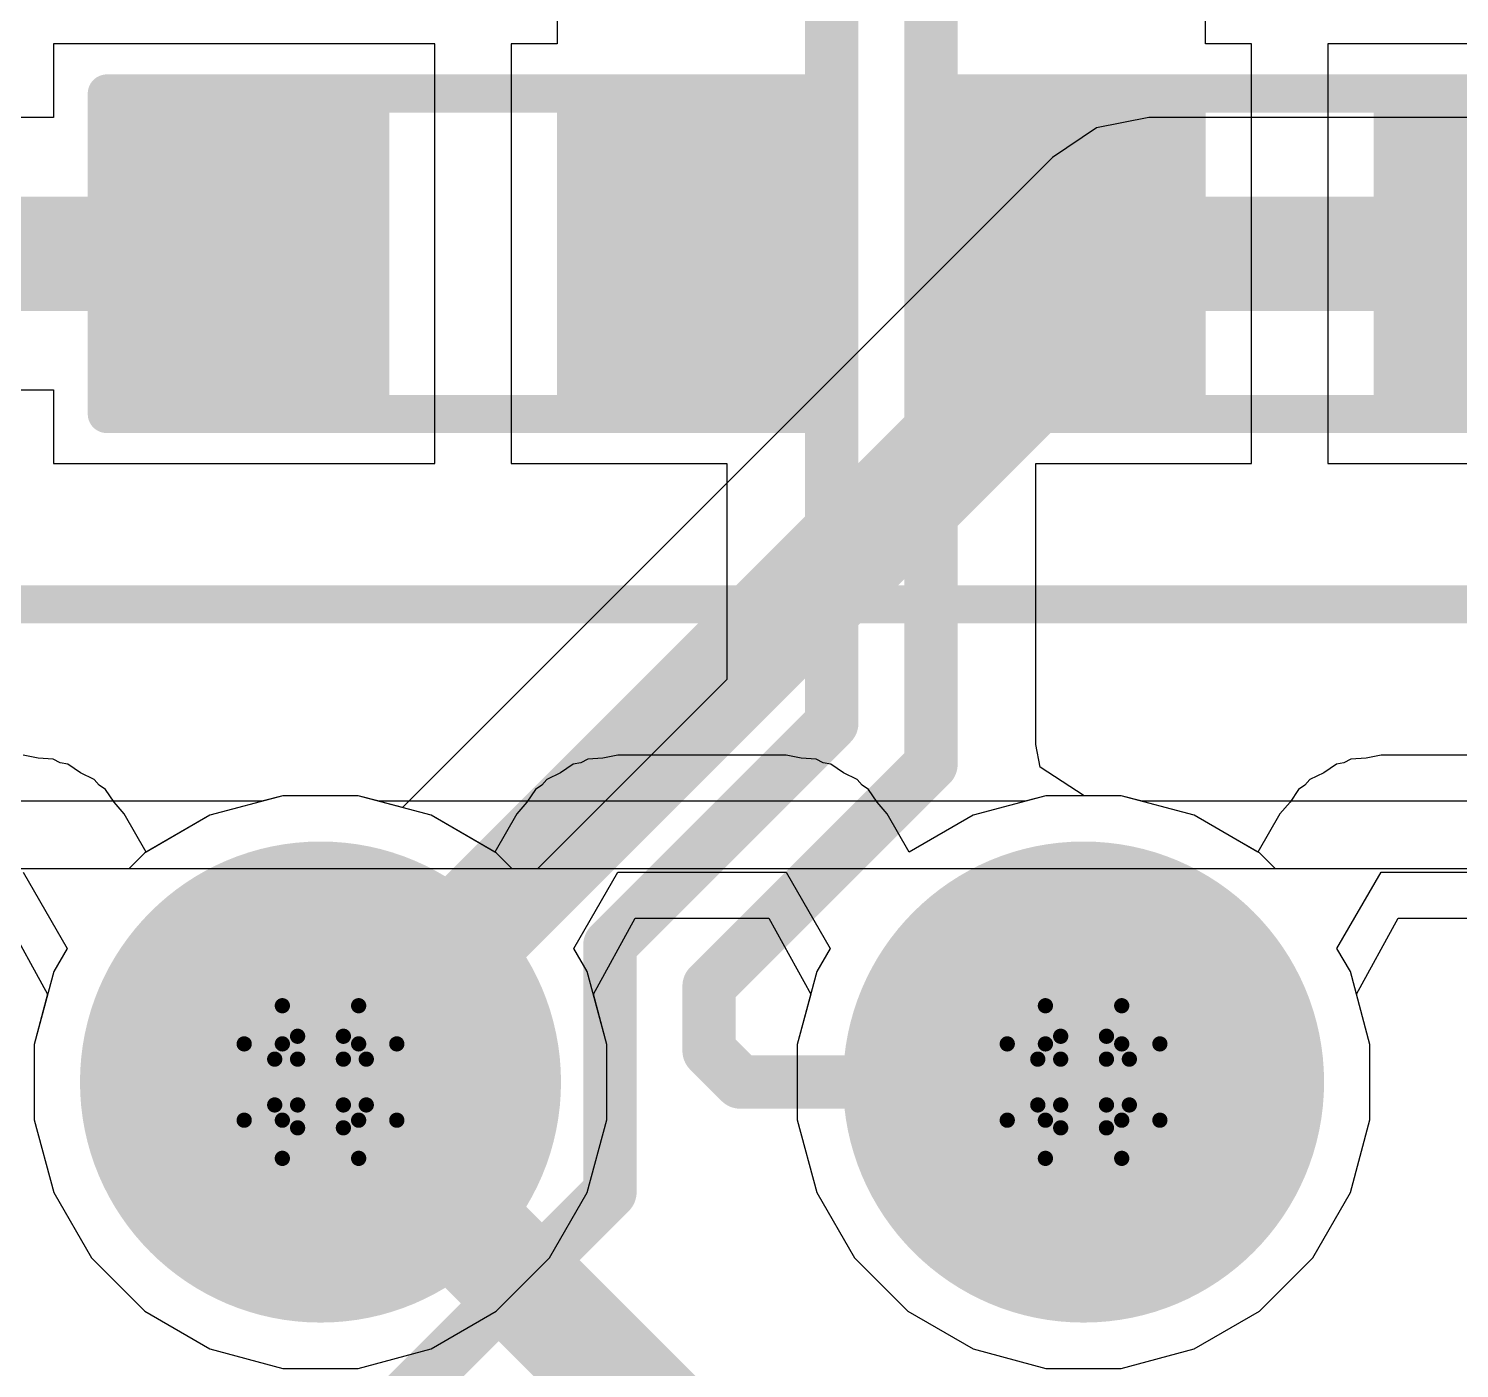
# Model space of a CAD drawing. Header units: inches. Extents: x -11 to 5379, y 0 to 5429.
# Drawn here: x 191.622 to 196.384, y 18.839 to 23.298 of the extents above; entities that cross this region are included whole.
import ezdxf

# ---------------------------------------------------------------- set-up
doc = ezdxf.new("R2010")
doc.units = ezdxf.units.IN
for name, color, linetype in [('Bottom Layer', 5, 'Continuous'), ('Bottom Solder', 6, 'Continuous'), ('Drill Drawing', 1, 'Continuous'), ('GND', 16, 'Continuous'), ('Multi-Layer', 9, 'Continuous'), ('Pad Holes', 156, 'Continuous'), ('PWR', 76, 'Continuous'), ('Top Layer', 1, 'Continuous'), ('Top Overlay', 2, 'Continuous'), ('Top Paste', 8, 'Continuous'), ('Top Solder', 216, 'Continuous')]:
    doc.layers.add(name, color=color, linetype=linetype)

# ---------------------------------------------------------------- blocks, each defined once
blk = doc.blocks.new('R___0603_273')
at = {"layer": 'Top Layer'}
for points in [[(-0.3809999999999999, 0.4445), (-0.3809999999999999, -0.4445), (-1.143, -0.4445), (-1.143, 0.4445)], [(1.143, 0.4445), (1.143, -0.4445), (0.3809999999999999, -0.4445), (0.3809999999999999, 0.4445)]]:
    blk.add_hatch(color=1, dxfattribs=at).paths.add_polyline_path(points)
at = {"layer": 'Top Paste'}
for points in [[(-0.3809999999999999, 0.4445), (-0.3809999999999999, -0.4445), (-1.143, -0.4445), (-1.143, 0.4445)], [(1.143, 0.4445), (1.143, -0.4445), (0.3809999999999999, -0.4445), (0.3809999999999999, 0.4445)]]:
    blk.add_hatch(color=8, dxfattribs=at).paths.add_polyline_path(points)
at = {"layer": 'Top Solder'}
for points in [[(-0.2794, 0.5460999999999999), (-0.2794, -0.5460999999999999), (-1.2446, -0.5460999999999999), (-1.2446, 0.5460999999999999)], [(1.2446, 0.5460999999999999), (1.2446, -0.5460999999999999), (0.2794, -0.5460999999999999), (0.2794, 0.5460999999999999)]]:
    blk.add_hatch(color=216, dxfattribs=at).paths.add_polyline_path(points)
at = {"layer": 'Top Overlay'}
for points in [[(-1.2192, 0.5334, 0.127, 0.127, 0), (-1.2192, -0.5334, 0.127, 0.127, 0)], [(1.2192, 0.5334, 0.127, 0.127, 0), (-1.2192, 0.5334, 0.127, 0.127, 0)], [(1.2192, 0.5334, 0.127, 0.127, 0), (1.2192, -0.5334, 0.127, 0.127, 0)], [(1.2192, -0.5334, 0.127, 0.127, 0), (-1.2192, -0.5334, 0.127, 0.127, 0)]]:
    blk.add_lwpolyline(points, format="xyseb", dxfattribs=at)
for points in [[(-1.25095, 0.5334, 0.0635, 0.0635, 1), (-1.18745, 0.5334, 0.0635, 0.0635, 1)], [(-1.25095, 0.5334, 0.0635, 0.0635, 1), (-1.18745, 0.5334, 0.0635, 0.0635, 1)], [(1.18745, 0.5334, 0.0635, 0.0635, 1), (1.25095, 0.5334, 0.0635, 0.0635, 1)], [(1.18745, 0.5334, 0.0635, 0.0635, 1), (1.25095, 0.5334, 0.0635, 0.0635, 1)], [(-1.25095, -0.5334, 0.0635, 0.0635, 1), (-1.18745, -0.5334, 0.0635, 0.0635, 1)], [(-1.25095, -0.5334, 0.0635, 0.0635, 1), (-1.18745, -0.5334, 0.0635, 0.0635, 1)], [(1.18745, -0.5334, 0.0635, 0.0635, 1), (1.25095, -0.5334, 0.0635, 0.0635, 1)], [(1.18745, -0.5334, 0.0635, 0.0635, 1), (1.25095, -0.5334, 0.0635, 0.0635, 1)]]:
    blk.add_lwpolyline(points, format="xyseb", close=True, dxfattribs=at)
blk = doc.blocks.new('R___0603_274')
at = {"layer": 'Top Layer'}
for points in [[(-0.3809999999999999, 0.4445), (-0.3810000000000001, -0.4445), (-1.143, -0.4445), (-1.143, 0.4445)], [(1.143, 0.4445), (1.143, -0.4445), (0.3809999999999999, -0.4445), (0.3810000000000001, 0.4445)]]:
    blk.add_hatch(color=1, dxfattribs=at).paths.add_polyline_path(points)
at = {"layer": 'Top Paste'}
for points in [[(-0.3809999999999999, 0.4445), (-0.3810000000000001, -0.4445), (-1.143, -0.4445), (-1.143, 0.4445)], [(1.143, 0.4445), (1.143, -0.4445), (0.3809999999999999, -0.4445), (0.3810000000000001, 0.4445)]]:
    blk.add_hatch(color=8, dxfattribs=at).paths.add_polyline_path(points)
at = {"layer": 'Top Solder'}
for points in [[(-0.2793999999999999, 0.5460999999999999), (-0.2794, -0.5461), (-1.2446, -0.5460999999999999), (-1.2446, 0.5461)], [(1.2446, 0.5460999999999999), (1.2446, -0.5461), (0.2793999999999999, -0.5460999999999999), (0.2794, 0.5461)]]:
    blk.add_hatch(color=216, dxfattribs=at).paths.add_polyline_path(points)
at = {"layer": 'Top Overlay'}
for points in [[(-1.2192, -0.5334, 0.127, 0.127, 0), (-1.2192, 0.5334, 0.127, 0.127, 0)], [(-1.2192, 0.5334, 0.127, 0.127, 0), (1.2192, 0.5334, 0.127, 0.127, 0)], [(1.2192, -0.5334, 0.127, 0.127, 0), (1.2192, 0.5334, 0.127, 0.127, 0)], [(-1.2192, -0.5334, 0.127, 0.127, 0), (1.2192, -0.5334, 0.127, 0.127, 0)]]:
    blk.add_lwpolyline(points, format="xyseb", dxfattribs=at)
for points in [[(-1.25095, 0.5334, 0.0635, 0.0635, 1), (-1.18745, 0.5334, 0.0635, 0.0635, 1)], [(-1.25095, 0.5334, 0.0635, 0.0635, 1), (-1.18745, 0.5334, 0.0635, 0.0635, 1)], [(1.18745, 0.5334, 0.0635, 0.0635, 1), (1.25095, 0.5334, 0.0635, 0.0635, 1)], [(1.18745, 0.5334, 0.0635, 0.0635, 1), (1.25095, 0.5334, 0.0635, 0.0635, 1)], [(-1.25095, -0.5334, 0.0635, 0.0635, 1), (-1.18745, -0.5334, 0.0635, 0.0635, 1)], [(-1.25095, -0.5334, 0.0635, 0.0635, 1), (-1.18745, -0.5334, 0.0635, 0.0635, 1)], [(1.18745, -0.5334, 0.0635, 0.0635, 1), (1.25095, -0.5334, 0.0635, 0.0635, 1)], [(1.18745, -0.5334, 0.0635, 0.0635, 1), (1.25095, -0.5334, 0.0635, 0.0635, 1)]]:
    blk.add_lwpolyline(points, format="xyseb", close=True, dxfattribs=at)
blk = doc.blocks.new('HR911105A_512')
at = {"layer": 'Bottom Layer'}
h = blk.add_hatch(color=5, dxfattribs=at)
edge = h.paths.add_edge_path()
edge.add_arc((-1.89999874, -6.89499764), 0.69900038, 0, 360)
h = blk.add_hatch(color=5, dxfattribs=at)
edge = h.paths.add_edge_path()
edge.add_arc((0.64000126, -6.89499764), 0.69900038, 0, 360)
at = {"layer": 'Bottom Solder'}
h = blk.add_hatch(color=6, dxfattribs=at)
edge = h.paths.add_edge_path()
edge.add_arc((-1.89999874, -6.89499764), 0.8006003799999999, 0, 360)
h = blk.add_hatch(color=6, dxfattribs=at)
edge = h.paths.add_edge_path()
edge.add_arc((0.64000126, -6.89499764), 0.8006003799999999, 0, 360)
at = {"layer": 'GND'}
h = blk.add_hatch(color=16, dxfattribs=at)
edge = h.paths.add_edge_path()
edge.add_arc((-1.89999874, -6.89499764), 0.69900038, 0, 360)
h = blk.add_hatch(color=16, dxfattribs=at)
edge = h.paths.add_edge_path()
edge.add_arc((0.64000126, -6.89499764), 0.69900038, 0, 360)
at = {"layer": 'Multi-Layer'}
h = blk.add_hatch(color=9, dxfattribs=at)
edge = h.paths.add_edge_path()
edge.add_arc((-1.89999874, -6.89499764), 0.69900038, 0, 360)
h = blk.add_hatch(color=9, dxfattribs=at)
edge = h.paths.add_edge_path()
edge.add_arc((0.64000126, -6.89499764), 0.69900038, 0, 360)
at = {"layer": 'Pad Holes'}
h = blk.add_hatch(color=7, dxfattribs=at)
edge = h.paths.add_edge_path()
edge.add_arc((-1.89999874, -6.89499764), 0.44500038, 0, 360)
h = blk.add_hatch(color=7, dxfattribs=at)
edge = h.paths.add_edge_path()
edge.add_arc((0.64000126, -6.89499764), 0.44500038, 0, 360)
at = {"layer": 'PWR'}
h = blk.add_hatch(color=76, dxfattribs=at)
edge = h.paths.add_edge_path()
edge.add_arc((-1.89999874, -6.89499764), 0.69900038, 0, 360)
h = blk.add_hatch(color=76, dxfattribs=at)
edge = h.paths.add_edge_path()
edge.add_arc((0.64000126, -6.89499764), 0.69900038, 0, 360)
at = {"layer": 'Top Layer'}
h = blk.add_hatch(color=1, dxfattribs=at)
edge = h.paths.add_edge_path()
edge.add_arc((-1.89999874, -6.89499764), 0.69900038, 0, 360)
h = blk.add_hatch(color=1, dxfattribs=at)
edge = h.paths.add_edge_path()
edge.add_arc((0.64000126, -6.89499764), 0.69900038, 0, 360)
at = {"layer": 'Top Solder'}
h = blk.add_hatch(color=216, dxfattribs=at)
edge = h.paths.add_edge_path()
edge.add_arc((-1.89999874, -6.89499764), 0.8006003799999999, 0, 360)
h = blk.add_hatch(color=216, dxfattribs=at)
edge = h.paths.add_edge_path()
edge.add_arc((0.64000126, -6.89499764), 0.8006003799999999, 0, 360)
at = {"layer": 'Top Overlay'}
blk.add_lwpolyline([(7.999999239999999, -8.484997, 0.127, 0.127, 0), (-7.999999239999999, -8.484997, 0.127, 0.127, 0)], format="xyseb", dxfattribs=at)

msp = doc.modelspace()

# ---------------------------------------------------------------- linework, layer by layer
at = {"layer": 'Bottom Layer'}
for p, q in [((195.17677754, 22.96767314), (195.02974456, 22.86943102)), ((195.35021128, 23.00217142), (195.17677754, 22.96767314)), ((199.56873472, 23.00217142), (195.35021128, 23.00217142)), ((195.02973948, 22.8694234), (192.86584236, 20.70552882)), ((195.02974456, 22.86943102), (195.02973948, 22.8694234)), ((192.46774308, 20.74496232), (192.22536358, 20.68001706)), ((192.71867476, 20.74496232), (192.46774308, 20.74496232)), ((192.86584236, 20.70552882), (192.71867476, 20.74496232)), ((192.22536358, 20.68001706), (192.00805134, 20.55455376)), ((192.00805134, 20.55455376), (191.95468848, 20.5011909)), ((220.28220866, 20.5011909), (185.23321094, 20.5011909)), ((191.95468848, 20.5011909), (190.69172936, 20.5011909))]:
    msp.add_line(p, q, dxfattribs=at)
for points in [[(192.59320892, 19.79196194, 0.3809999999999999, 0.3809999999999999, 0), (195.35021128, 22.5489643, 0.3809999999999999, 0.3809999999999999, 0)], [(195.35021128, 22.5489643, 0.3809999999999999, 0.3809999999999999, 0), (199.89900076, 22.5489643, 0.3809999999999999, 0.3809999999999999, 0)], [(192.59320892, 19.79196194, 0.3809999999999999, 0.3809999999999999, 0), (193.86270854, 18.52246232, 0.3809999999999999, 0.3809999999999999, 0)]]:
    msp.add_lwpolyline(points, format="xyseb", dxfattribs=at)
for points in [[(195.25496128, 22.5489643, 0.1905, 0.1905, 1), (195.44546128, 22.5489643, 0.1905, 0.1905, 1)], [(195.25496128, 22.5489643, 0.1905, 0.1905, 1), (195.44546128, 22.5489643, 0.1905, 0.1905, 1)], [(192.49795892, 19.79196194, 0.1905, 0.1905, 1), (192.68845892, 19.79196194, 0.1905, 0.1905, 1)], [(192.49795892, 19.79196194, 0.1905, 0.1905, 1), (192.68845892, 19.79196194, 0.1905, 0.1905, 1)]]:
    msp.add_lwpolyline(points, format="xyseb", close=True, dxfattribs=at)
at = {"layer": 'Drill Drawing'}
for points in [[(192.46620892, 19.91896194, 0.0508, 0.0508, 0), (192.46620892, 20.04596194, 0.0508, 0.0508, 0)], [(192.46620892, 20.04596194, 0.0508, 0.0508, 0), (192.72020892, 20.04596194, 0.0508, 0.0508, 0)], [(192.72020892, 19.91896194, 0.0508, 0.0508, 0), (192.72020892, 20.04596194, 0.0508, 0.0508, 0)], [(195.00620892, 19.91896194, 0.0508, 0.0508, 0), (195.00620892, 20.04596194, 0.0508, 0.0508, 0)], [(195.00620892, 20.04596194, 0.0508, 0.0508, 0), (195.26020892, 20.04596194, 0.0508, 0.0508, 0)], [(195.26020892, 19.91896194, 0.0508, 0.0508, 0), (195.26020892, 20.04596194, 0.0508, 0.0508, 0)], [(192.51700892, 19.86816194, 0.0508, 0.0508, 0), (192.51700892, 19.94436194, 0.0508, 0.0508, 0)], [(192.51700892, 19.94436194, 0.0508, 0.0508, 0), (192.66940892, 19.94436194, 0.0508, 0.0508, 0)], [(192.66940892, 19.86816194, 0.0508, 0.0508, 0), (192.66940892, 19.94436194, 0.0508, 0.0508, 0)], [(195.05700892, 19.86816194, 0.0508, 0.0508, 0), (195.05700892, 19.94436194, 0.0508, 0.0508, 0)], [(195.05700892, 19.94436194, 0.0508, 0.0508, 0), (195.20940892, 19.94436194, 0.0508, 0.0508, 0)], [(195.20940892, 19.86816194, 0.0508, 0.0508, 0), (195.20940892, 19.94436194, 0.0508, 0.0508, 0)], [(192.33920892, 19.66496194, 0.0508, 0.0508, 0), (192.33920892, 19.91896194, 0.0508, 0.0508, 0)], [(192.33920892, 19.91896194, 0.0508, 0.0508, 0), (192.46620892, 19.91896194, 0.0508, 0.0508, 0)], [(192.72020892, 19.91896194, 0.0508, 0.0508, 0), (192.84720892, 19.91896194, 0.0508, 0.0508, 0)], [(192.84720892, 19.66496194, 0.0508, 0.0508, 0), (192.84720892, 19.91896194, 0.0508, 0.0508, 0)], [(194.87920892, 19.66496194, 0.0508, 0.0508, 0), (194.87920892, 19.91896194, 0.0508, 0.0508, 0)], [(194.87920892, 19.91896194, 0.0508, 0.0508, 0), (195.00620892, 19.91896194, 0.0508, 0.0508, 0)], [(195.26020892, 19.91896194, 0.0508, 0.0508, 0), (195.38720892, 19.91896194, 0.0508, 0.0508, 0)], [(195.38720892, 19.66496194, 0.0508, 0.0508, 0), (195.38720892, 19.91896194, 0.0508, 0.0508, 0)], [(192.44080892, 19.71576194, 0.0508, 0.0508, 0), (192.44080892, 19.86816194, 0.0508, 0.0508, 0)], [(192.44080892, 19.86816194, 0.0508, 0.0508, 0), (192.51700892, 19.86816194, 0.0508, 0.0508, 0)], [(192.66940892, 19.86816194, 0.0508, 0.0508, 0), (192.74560892, 19.86816194, 0.0508, 0.0508, 0)], [(192.74560892, 19.71576194, 0.0508, 0.0508, 0), (192.74560892, 19.86816194, 0.0508, 0.0508, 0)], [(194.98080892, 19.71576194, 0.0508, 0.0508, 0), (194.98080892, 19.86816194, 0.0508, 0.0508, 0)], [(194.98080892, 19.86816194, 0.0508, 0.0508, 0), (195.05700892, 19.86816194, 0.0508, 0.0508, 0)], [(195.20940892, 19.86816194, 0.0508, 0.0508, 0), (195.28560892, 19.86816194, 0.0508, 0.0508, 0)], [(195.28560892, 19.71576194, 0.0508, 0.0508, 0), (195.28560892, 19.86816194, 0.0508, 0.0508, 0)], [(192.44080892, 19.71576194, 0.0508, 0.0508, 0), (192.51700892, 19.71576194, 0.0508, 0.0508, 0)], [(192.51700892, 19.63956194, 0.0508, 0.0508, 0), (192.51700892, 19.71576194, 0.0508, 0.0508, 0)], [(192.66940892, 19.71576194, 0.0508, 0.0508, 0), (192.74560892, 19.71576194, 0.0508, 0.0508, 0)], [(192.66940892, 19.63956194, 0.0508, 0.0508, 0), (192.66940892, 19.71576194, 0.0508, 0.0508, 0)], [(194.98080892, 19.71576194, 0.0508, 0.0508, 0), (195.05700892, 19.71576194, 0.0508, 0.0508, 0)], [(195.05700892, 19.63956194, 0.0508, 0.0508, 0), (195.05700892, 19.71576194, 0.0508, 0.0508, 0)], [(195.20940892, 19.71576194, 0.0508, 0.0508, 0), (195.28560892, 19.71576194, 0.0508, 0.0508, 0)], [(195.20940892, 19.63956194, 0.0508, 0.0508, 0), (195.20940892, 19.71576194, 0.0508, 0.0508, 0)], [(192.33920892, 19.66496194, 0.0508, 0.0508, 0), (192.46620892, 19.66496194, 0.0508, 0.0508, 0)], [(192.46620892, 19.53796194, 0.0508, 0.0508, 0), (192.46620892, 19.66496194, 0.0508, 0.0508, 0)], [(192.72020892, 19.66496194, 0.0508, 0.0508, 0), (192.84720892, 19.66496194, 0.0508, 0.0508, 0)], [(192.72020892, 19.53796194, 0.0508, 0.0508, 0), (192.72020892, 19.66496194, 0.0508, 0.0508, 0)], [(194.87920892, 19.66496194, 0.0508, 0.0508, 0), (195.00620892, 19.66496194, 0.0508, 0.0508, 0)], [(195.00620892, 19.53796194, 0.0508, 0.0508, 0), (195.00620892, 19.66496194, 0.0508, 0.0508, 0)], [(195.26020892, 19.66496194, 0.0508, 0.0508, 0), (195.38720892, 19.66496194, 0.0508, 0.0508, 0)], [(195.26020892, 19.53796194, 0.0508, 0.0508, 0), (195.26020892, 19.66496194, 0.0508, 0.0508, 0)], [(192.51700892, 19.63956194, 0.0508, 0.0508, 0), (192.66940892, 19.63956194, 0.0508, 0.0508, 0)], [(195.05700892, 19.63956194, 0.0508, 0.0508, 0), (195.20940892, 19.63956194, 0.0508, 0.0508, 0)], [(192.46620892, 19.53796194, 0.0508, 0.0508, 0), (192.72020892, 19.53796194, 0.0508, 0.0508, 0)], [(195.00620892, 19.53796194, 0.0508, 0.0508, 0), (195.26020892, 19.53796194, 0.0508, 0.0508, 0)]]:
    msp.add_lwpolyline(points, format="xyseb", dxfattribs=at)
for points in [[(192.45350892, 20.04596194, 0.0254, 0.0254, 1), (192.47890892, 20.04596194, 0.0254, 0.0254, 1)], [(192.45350892, 20.04596194, 0.0254, 0.0254, 1), (192.47890892, 20.04596194, 0.0254, 0.0254, 1)], [(192.70750892, 20.04596194, 0.0254, 0.0254, 1), (192.73290892, 20.04596194, 0.0254, 0.0254, 1)], [(192.70750892, 20.04596194, 0.0254, 0.0254, 1), (192.73290892, 20.04596194, 0.0254, 0.0254, 1)], [(194.99350892, 20.04596194, 0.0254, 0.0254, 1), (195.01890892, 20.04596194, 0.0254, 0.0254, 1)], [(194.99350892, 20.04596194, 0.0254, 0.0254, 1), (195.01890892, 20.04596194, 0.0254, 0.0254, 1)], [(195.24750892, 20.04596194, 0.0254, 0.0254, 1), (195.27290892, 20.04596194, 0.0254, 0.0254, 1)], [(195.24750892, 20.04596194, 0.0254, 0.0254, 1), (195.27290892, 20.04596194, 0.0254, 0.0254, 1)], [(192.50430892, 19.94436194, 0.0254, 0.0254, 1), (192.52970892, 19.94436194, 0.0254, 0.0254, 1)], [(192.50430892, 19.94436194, 0.0254, 0.0254, 1), (192.52970892, 19.94436194, 0.0254, 0.0254, 1)], [(192.65670892, 19.94436194, 0.0254, 0.0254, 1), (192.68210892, 19.94436194, 0.0254, 0.0254, 1)], [(192.65670892, 19.94436194, 0.0254, 0.0254, 1), (192.68210892, 19.94436194, 0.0254, 0.0254, 1)], [(195.04430892, 19.94436194, 0.0254, 0.0254, 1), (195.06970892, 19.94436194, 0.0254, 0.0254, 1)], [(195.04430892, 19.94436194, 0.0254, 0.0254, 1), (195.06970892, 19.94436194, 0.0254, 0.0254, 1)], [(195.19670892, 19.94436194, 0.0254, 0.0254, 1), (195.22210892, 19.94436194, 0.0254, 0.0254, 1)], [(195.19670892, 19.94436194, 0.0254, 0.0254, 1), (195.22210892, 19.94436194, 0.0254, 0.0254, 1)], [(192.32650892, 19.91896194, 0.0254, 0.0254, 1), (192.35190892, 19.91896194, 0.0254, 0.0254, 1)], [(192.32650892, 19.91896194, 0.0254, 0.0254, 1), (192.35190892, 19.91896194, 0.0254, 0.0254, 1)], [(192.45350892, 19.91896194, 0.0254, 0.0254, 1), (192.47890892, 19.91896194, 0.0254, 0.0254, 1)], [(192.45350892, 19.91896194, 0.0254, 0.0254, 1), (192.47890892, 19.91896194, 0.0254, 0.0254, 1)], [(192.70750892, 19.91896194, 0.0254, 0.0254, 1), (192.73290892, 19.91896194, 0.0254, 0.0254, 1)], [(192.70750892, 19.91896194, 0.0254, 0.0254, 1), (192.73290892, 19.91896194, 0.0254, 0.0254, 1)], [(192.83450892, 19.91896194, 0.0254, 0.0254, 1), (192.85990892, 19.91896194, 0.0254, 0.0254, 1)], [(192.83450892, 19.91896194, 0.0254, 0.0254, 1), (192.85990892, 19.91896194, 0.0254, 0.0254, 1)], [(194.86650892, 19.91896194, 0.0254, 0.0254, 1), (194.89190892, 19.91896194, 0.0254, 0.0254, 1)], [(194.86650892, 19.91896194, 0.0254, 0.0254, 1), (194.89190892, 19.91896194, 0.0254, 0.0254, 1)], [(194.99350892, 19.91896194, 0.0254, 0.0254, 1), (195.01890892, 19.91896194, 0.0254, 0.0254, 1)], [(194.99350892, 19.91896194, 0.0254, 0.0254, 1), (195.01890892, 19.91896194, 0.0254, 0.0254, 1)], [(195.24750892, 19.91896194, 0.0254, 0.0254, 1), (195.27290892, 19.91896194, 0.0254, 0.0254, 1)], [(195.24750892, 19.91896194, 0.0254, 0.0254, 1), (195.27290892, 19.91896194, 0.0254, 0.0254, 1)], [(195.37450892, 19.91896194, 0.0254, 0.0254, 1), (195.39990892, 19.91896194, 0.0254, 0.0254, 1)], [(195.37450892, 19.91896194, 0.0254, 0.0254, 1), (195.39990892, 19.91896194, 0.0254, 0.0254, 1)], [(192.42810892, 19.86816194, 0.0254, 0.0254, 1), (192.45350892, 19.86816194, 0.0254, 0.0254, 1)], [(192.42810892, 19.86816194, 0.0254, 0.0254, 1), (192.45350892, 19.86816194, 0.0254, 0.0254, 1)], [(192.50430892, 19.86816194, 0.0254, 0.0254, 1), (192.52970892, 19.86816194, 0.0254, 0.0254, 1)], [(192.50430892, 19.86816194, 0.0254, 0.0254, 1), (192.52970892, 19.86816194, 0.0254, 0.0254, 1)], [(192.65670892, 19.86816194, 0.0254, 0.0254, 1), (192.68210892, 19.86816194, 0.0254, 0.0254, 1)], [(192.65670892, 19.86816194, 0.0254, 0.0254, 1), (192.68210892, 19.86816194, 0.0254, 0.0254, 1)], [(192.73290892, 19.86816194, 0.0254, 0.0254, 1), (192.75830892, 19.86816194, 0.0254, 0.0254, 1)], [(192.73290892, 19.86816194, 0.0254, 0.0254, 1), (192.75830892, 19.86816194, 0.0254, 0.0254, 1)], [(194.96810892, 19.86816194, 0.0254, 0.0254, 1), (194.99350892, 19.86816194, 0.0254, 0.0254, 1)], [(194.96810892, 19.86816194, 0.0254, 0.0254, 1), (194.99350892, 19.86816194, 0.0254, 0.0254, 1)], [(195.04430892, 19.86816194, 0.0254, 0.0254, 1), (195.06970892, 19.86816194, 0.0254, 0.0254, 1)], [(195.04430892, 19.86816194, 0.0254, 0.0254, 1), (195.06970892, 19.86816194, 0.0254, 0.0254, 1)], [(195.19670892, 19.86816194, 0.0254, 0.0254, 1), (195.22210892, 19.86816194, 0.0254, 0.0254, 1)], [(195.19670892, 19.86816194, 0.0254, 0.0254, 1), (195.22210892, 19.86816194, 0.0254, 0.0254, 1)], [(195.27290892, 19.86816194, 0.0254, 0.0254, 1), (195.29830892, 19.86816194, 0.0254, 0.0254, 1)], [(195.27290892, 19.86816194, 0.0254, 0.0254, 1), (195.29830892, 19.86816194, 0.0254, 0.0254, 1)], [(192.42810892, 19.71576194, 0.0254, 0.0254, 1), (192.45350892, 19.71576194, 0.0254, 0.0254, 1)], [(192.42810892, 19.71576194, 0.0254, 0.0254, 1), (192.45350892, 19.71576194, 0.0254, 0.0254, 1)], [(192.50430892, 19.71576194, 0.0254, 0.0254, 1), (192.52970892, 19.71576194, 0.0254, 0.0254, 1)], [(192.50430892, 19.71576194, 0.0254, 0.0254, 1), (192.52970892, 19.71576194, 0.0254, 0.0254, 1)], [(192.65670892, 19.71576194, 0.0254, 0.0254, 1), (192.68210892, 19.71576194, 0.0254, 0.0254, 1)], [(192.65670892, 19.71576194, 0.0254, 0.0254, 1), (192.68210892, 19.71576194, 0.0254, 0.0254, 1)], [(192.73290892, 19.71576194, 0.0254, 0.0254, 1), (192.75830892, 19.71576194, 0.0254, 0.0254, 1)], [(192.73290892, 19.71576194, 0.0254, 0.0254, 1), (192.75830892, 19.71576194, 0.0254, 0.0254, 1)], [(194.96810892, 19.71576194, 0.0254, 0.0254, 1), (194.99350892, 19.71576194, 0.0254, 0.0254, 1)], [(194.96810892, 19.71576194, 0.0254, 0.0254, 1), (194.99350892, 19.71576194, 0.0254, 0.0254, 1)], [(195.04430892, 19.71576194, 0.0254, 0.0254, 1), (195.06970892, 19.71576194, 0.0254, 0.0254, 1)], [(195.04430892, 19.71576194, 0.0254, 0.0254, 1), (195.06970892, 19.71576194, 0.0254, 0.0254, 1)], [(195.19670892, 19.71576194, 0.0254, 0.0254, 1), (195.22210892, 19.71576194, 0.0254, 0.0254, 1)], [(195.19670892, 19.71576194, 0.0254, 0.0254, 1), (195.22210892, 19.71576194, 0.0254, 0.0254, 1)], [(195.27290892, 19.71576194, 0.0254, 0.0254, 1), (195.29830892, 19.71576194, 0.0254, 0.0254, 1)], [(195.27290892, 19.71576194, 0.0254, 0.0254, 1), (195.29830892, 19.71576194, 0.0254, 0.0254, 1)], [(192.32650892, 19.66496194, 0.0254, 0.0254, 1), (192.35190892, 19.66496194, 0.0254, 0.0254, 1)], [(192.32650892, 19.66496194, 0.0254, 0.0254, 1), (192.35190892, 19.66496194, 0.0254, 0.0254, 1)], [(192.45350892, 19.66496194, 0.0254, 0.0254, 1), (192.47890892, 19.66496194, 0.0254, 0.0254, 1)], [(192.45350892, 19.66496194, 0.0254, 0.0254, 1), (192.47890892, 19.66496194, 0.0254, 0.0254, 1)], [(192.70750892, 19.66496194, 0.0254, 0.0254, 1), (192.73290892, 19.66496194, 0.0254, 0.0254, 1)], [(192.70750892, 19.66496194, 0.0254, 0.0254, 1), (192.73290892, 19.66496194, 0.0254, 0.0254, 1)], [(192.83450892, 19.66496194, 0.0254, 0.0254, 1), (192.85990892, 19.66496194, 0.0254, 0.0254, 1)], [(192.83450892, 19.66496194, 0.0254, 0.0254, 1), (192.85990892, 19.66496194, 0.0254, 0.0254, 1)], [(194.86650892, 19.66496194, 0.0254, 0.0254, 1), (194.89190892, 19.66496194, 0.0254, 0.0254, 1)], [(194.86650892, 19.66496194, 0.0254, 0.0254, 1), (194.89190892, 19.66496194, 0.0254, 0.0254, 1)], [(194.99350892, 19.66496194, 0.0254, 0.0254, 1), (195.01890892, 19.66496194, 0.0254, 0.0254, 1)], [(194.99350892, 19.66496194, 0.0254, 0.0254, 1), (195.01890892, 19.66496194, 0.0254, 0.0254, 1)], [(195.24750892, 19.66496194, 0.0254, 0.0254, 1), (195.27290892, 19.66496194, 0.0254, 0.0254, 1)], [(195.24750892, 19.66496194, 0.0254, 0.0254, 1), (195.27290892, 19.66496194, 0.0254, 0.0254, 1)], [(195.37450892, 19.66496194, 0.0254, 0.0254, 1), (195.39990892, 19.66496194, 0.0254, 0.0254, 1)], [(195.37450892, 19.66496194, 0.0254, 0.0254, 1), (195.39990892, 19.66496194, 0.0254, 0.0254, 1)], [(192.50430892, 19.63956194, 0.0254, 0.0254, 1), (192.52970892, 19.63956194, 0.0254, 0.0254, 1)], [(192.50430892, 19.63956194, 0.0254, 0.0254, 1), (192.52970892, 19.63956194, 0.0254, 0.0254, 1)], [(192.65670892, 19.63956194, 0.0254, 0.0254, 1), (192.68210892, 19.63956194, 0.0254, 0.0254, 1)], [(192.65670892, 19.63956194, 0.0254, 0.0254, 1), (192.68210892, 19.63956194, 0.0254, 0.0254, 1)], [(195.04430892, 19.63956194, 0.0254, 0.0254, 1), (195.06970892, 19.63956194, 0.0254, 0.0254, 1)], [(195.04430892, 19.63956194, 0.0254, 0.0254, 1), (195.06970892, 19.63956194, 0.0254, 0.0254, 1)], [(195.19670892, 19.63956194, 0.0254, 0.0254, 1), (195.22210892, 19.63956194, 0.0254, 0.0254, 1)], [(195.19670892, 19.63956194, 0.0254, 0.0254, 1), (195.22210892, 19.63956194, 0.0254, 0.0254, 1)], [(192.45350892, 19.53796194, 0.0254, 0.0254, 1), (192.47890892, 19.53796194, 0.0254, 0.0254, 1)], [(192.45350892, 19.53796194, 0.0254, 0.0254, 1), (192.47890892, 19.53796194, 0.0254, 0.0254, 1)], [(192.70750892, 19.53796194, 0.0254, 0.0254, 1), (192.73290892, 19.53796194, 0.0254, 0.0254, 1)], [(192.70750892, 19.53796194, 0.0254, 0.0254, 1), (192.73290892, 19.53796194, 0.0254, 0.0254, 1)], [(194.99350892, 19.53796194, 0.0254, 0.0254, 1), (195.01890892, 19.53796194, 0.0254, 0.0254, 1)], [(194.99350892, 19.53796194, 0.0254, 0.0254, 1), (195.01890892, 19.53796194, 0.0254, 0.0254, 1)], [(195.24750892, 19.53796194, 0.0254, 0.0254, 1), (195.27290892, 19.53796194, 0.0254, 0.0254, 1)], [(195.24750892, 19.53796194, 0.0254, 0.0254, 1), (195.27290892, 19.53796194, 0.0254, 0.0254, 1)]]:
    msp.add_lwpolyline(points, format="xyseb", close=True, dxfattribs=at)
at = {"layer": 'GND'}
for p, q in [((191.65288568, 20.86951376), (191.60304834, 20.87942738)), ((191.70358662, 20.86619144), (191.65288568, 20.86951376)), ((191.72657108, 20.85485542), (191.70358662, 20.86619144)), ((193.48282868, 20.8661889), (193.4598493, 20.85485796)), ((193.53351946, 20.86951122), (193.48282868, 20.8661889)), ((193.5833695, 20.87942738), (193.53351946, 20.86951122)), ((194.14304834, 20.87942738), (193.5833695, 20.87942738)), ((194.19288568, 20.86951376), (194.14304834, 20.87942738)), ((194.24358662, 20.86619144), (194.19288568, 20.86951376)), ((194.26657108, 20.85485542), (194.24358662, 20.86619144)), ((196.02282868, 20.8661889), (195.9998493, 20.85485796)), ((196.07351946, 20.86951122), (196.02282868, 20.8661889)), ((196.1233695, 20.87942738), (196.07351946, 20.86951122)), ((197.54657468, 20.87942738), (196.1233695, 20.87942738)), ((191.75170692, 20.8498567), (191.72657108, 20.85485542)), ((191.79395728, 20.8216246), (191.75170692, 20.8498567)), ((191.83952742, 20.79915322), (191.79395728, 20.8216246)), ((193.39245294, 20.82161952), (193.34688788, 20.79915068)), ((193.43471092, 20.8498567), (193.39245294, 20.82161952)), ((193.4598493, 20.85485796), (193.43471092, 20.8498567)), ((194.29170692, 20.8498567), (194.26657108, 20.85485542)), ((194.33395728, 20.8216246), (194.29170692, 20.8498567)), ((194.37952742, 20.79915322), (194.33395728, 20.8216246)), ((195.93245294, 20.82161952), (195.88688788, 20.79915068)), ((195.97471092, 20.8498567), (195.93245294, 20.82161952)), ((195.9998493, 20.85485796), (195.97471092, 20.8498567)), ((191.8564235, 20.77988732), (191.83952742, 20.79915322)), ((191.8777341, 20.76564808), (191.8564235, 20.77988732)), ((191.90596112, 20.72340026), (191.8777341, 20.76564808)), ((193.30868374, 20.76564808), (193.28045672, 20.7234028)), ((193.32999434, 20.77988732), (193.30868374, 20.76564808)), ((193.34688788, 20.79915068), (193.32999434, 20.77988732)), ((194.3964235, 20.77988732), (194.37952742, 20.79915322)), ((194.4177341, 20.76564808), (194.3964235, 20.77988732)), ((194.44596112, 20.72340026), (194.4177341, 20.76564808)), ((195.84868374, 20.76564808), (195.82045672, 20.7234028)), ((195.86999434, 20.77988732), (195.84868374, 20.76564808)), ((195.88688788, 20.79915068), (195.86999434, 20.77988732)), ((191.9394688, 20.68519612), (191.90596112, 20.72340026)), ((192.46774308, 20.74496232), (192.22536358, 20.68001706)), ((192.71867476, 20.74496232), (192.46774308, 20.74496232)), ((192.96105426, 20.68001706), (192.71867476, 20.74496232)), ((193.28045672, 20.7234028), (193.24694904, 20.68519612)), ((194.4794688, 20.68519612), (194.44596112, 20.72340026)), ((195.00774308, 20.74496232), (194.76536358, 20.68001706)), ((195.25867476, 20.74496232), (195.00774308, 20.74496232)), ((195.50105426, 20.68001706), (195.25867476, 20.74496232)), ((195.82045672, 20.7234028), (195.78694904, 20.68519612)), ((192.01318468, 20.55751794), (191.9394688, 20.68519612)), ((192.22536358, 20.68001706), (192.01318468, 20.55751794)), ((193.17323316, 20.55751794), (192.96105426, 20.68001706)), ((193.24694904, 20.68519612), (193.17323316, 20.55751794)), ((194.55318468, 20.55751794), (194.4794688, 20.68519612)), ((194.76536358, 20.68001706), (194.55318468, 20.55751794)), ((195.71323316, 20.55751794), (195.50105426, 20.68001706)), ((195.78694904, 20.68519612), (195.71323316, 20.55751794)), ((191.60304834, 20.49096232), (191.74969778, 20.23696232)), ((193.43672006, 20.23695978), (193.5833695, 20.49096232)), ((193.5833695, 20.49096232), (194.14304834, 20.49096232)), ((194.14304834, 20.49096232), (194.28969778, 20.23696232)), ((195.97672006, 20.23695978), (196.1233695, 20.49096232)), ((196.1233695, 20.49096232), (208.11204758, 20.49096232)), ((191.74969778, 20.23696232), (191.7051538, 20.15980728)), ((193.48126404, 20.15980728), (193.43672006, 20.23695978)), ((194.28969778, 20.23696232), (194.2451538, 20.15980728)), ((196.02126404, 20.15980728), (195.97672006, 20.23695978)), ((191.7051538, 20.15980728), (191.64020854, 19.91742778)), ((193.5462093, 19.91742778), (193.48126404, 20.15980728)), ((194.2451538, 20.15980728), (194.18020854, 19.91742778)), ((196.0862093, 19.91742778), (196.02126404, 20.15980728)), ((191.64020854, 19.91742778), (191.64020854, 19.6664961)), ((193.5462093, 19.6664961), (193.5462093, 19.91742778)), ((194.18020854, 19.91742778), (194.18020854, 19.6664961)), ((196.0862093, 19.6664961), (196.0862093, 19.91742778)), ((191.64020854, 19.6664961), (191.7051538, 19.4241166)), ((193.48126404, 19.4241166), (193.5462093, 19.6664961)), ((194.18020854, 19.6664961), (194.2451538, 19.4241166)), ((196.02126404, 19.4241166), (196.0862093, 19.6664961)), ((191.7051538, 19.4241166), (191.8306171, 19.20680436)), ((193.35580074, 19.20680436), (193.48126404, 19.4241166)), ((194.2451538, 19.4241166), (194.3706171, 19.20680436)), ((195.89580074, 19.20680436), (196.02126404, 19.4241166)), ((191.8306171, 19.20680436), (192.00805134, 19.02937012)), ((193.1783665, 19.02937012), (193.35580074, 19.20680436)), ((194.3706171, 19.20680436), (194.54805134, 19.02937012)), ((195.7183665, 19.02937012), (195.89580074, 19.20680436)), ((192.00805134, 19.02937012), (192.22536358, 18.90390682)), ((192.96105426, 18.90390682), (193.1783665, 19.02937012)), ((194.54805134, 19.02937012), (194.76536358, 18.90390682)), ((195.50105426, 18.90390682), (195.7183665, 19.02937012)), ((192.22536358, 18.90390682), (192.46774308, 18.83896156)), ((192.71867476, 18.83896156), (192.96105426, 18.90390682)), ((194.76536358, 18.90390682), (195.00774308, 18.83896156)), ((195.25867476, 18.83896156), (195.50105426, 18.90390682)), ((192.46774308, 18.83896156), (192.71867476, 18.83896156)), ((195.00774308, 18.83896156), (195.25867476, 18.83896156))]:
    msp.add_line(p, q, dxfattribs=at)
at = {"layer": 'PWR'}
for p, q in [((192.39846712, 20.7264), (190.24795072, 20.7264)), ((192.46774308, 20.74496232), (192.39846712, 20.7264)), ((192.71867476, 20.74496232), (192.46774308, 20.74496232)), ((192.78795072, 20.7264), (192.71867476, 20.74496232)), ((194.93846712, 20.7264), (192.78795072, 20.7264)), ((195.00774308, 20.74496232), (194.93846712, 20.7264)), ((195.25867476, 20.74496232), (195.00774308, 20.74496232)), ((195.32795072, 20.7264), (195.25867476, 20.74496232)), ((197.47846712, 20.7264), (195.32795072, 20.7264)), ((191.54604566, 20.33793494), (191.68482364, 20.0839324)), ((193.5015942, 20.0839324), (193.64037218, 20.33793494)), ((193.64037218, 20.33793494), (194.08604566, 20.33793494)), ((194.08604566, 20.33793494), (194.22482364, 20.0839324)), ((196.0415942, 20.0839324), (196.18037218, 20.33793494)), ((196.18037218, 20.33793494), (196.62604566, 20.33793494)), ((191.68482364, 20.0839324), (191.64020854, 19.91742778)), ((193.5462093, 19.91742778), (193.5015942, 20.0839324)), ((194.22482364, 20.0839324), (194.18020854, 19.91742778)), ((196.0862093, 19.91742778), (196.0415942, 20.0839324)), ((191.64020854, 19.91742778), (191.64020854, 19.6664961)), ((193.5462093, 19.6664961), (193.5462093, 19.91742778)), ((194.18020854, 19.91742778), (194.18020854, 19.6664961)), ((196.0862093, 19.6664961), (196.0862093, 19.91742778)), ((191.64020854, 19.6664961), (191.7051538, 19.4241166)), ((193.48126404, 19.4241166), (193.5462093, 19.6664961)), ((194.18020854, 19.6664961), (194.2451538, 19.4241166)), ((196.02126404, 19.4241166), (196.0862093, 19.6664961)), ((191.7051538, 19.4241166), (191.8306171, 19.20680436)), ((193.35580074, 19.20680436), (193.48126404, 19.4241166)), ((194.2451538, 19.4241166), (194.3706171, 19.20680436)), ((195.89580074, 19.20680436), (196.02126404, 19.4241166)), ((191.8306171, 19.20680436), (192.00805134, 19.02937012)), ((193.1783665, 19.02937012), (193.35580074, 19.20680436)), ((194.3706171, 19.20680436), (194.54805134, 19.02937012)), ((195.7183665, 19.02937012), (195.89580074, 19.20680436)), ((192.00805134, 19.02937012), (192.22536358, 18.90390682)), ((192.96105426, 18.90390682), (193.1783665, 19.02937012)), ((194.54805134, 19.02937012), (194.76536358, 18.90390682)), ((195.50105426, 18.90390682), (195.7183665, 19.02937012)), ((192.22536358, 18.90390682), (192.46774308, 18.83896156)), ((192.71867476, 18.83896156), (192.96105426, 18.90390682)), ((194.76536358, 18.90390682), (195.00774308, 18.83896156)), ((195.25867476, 18.83896156), (195.50105426, 18.90390682)), ((192.46774308, 18.83896156), (192.71867476, 18.83896156)), ((195.00774308, 18.83896156), (195.25867476, 18.83896156))]:
    msp.add_line(p, q, dxfattribs=at)
at = {"layer": 'Top Layer'}
for p, q in [((193.38060638, 24.3904643), (193.38060638, 23.2474643)), ((195.53960892, 23.2474643), (195.53960892, 24.39046176)), ((192.97420892, 23.2474643), (191.70420892, 23.2474643)), ((191.70420892, 23.2474643), (191.70420892, 23.00217142)), ((192.97420892, 21.8504643), (192.97420892, 23.2474643)), ((193.38060638, 23.2474643), (193.22820892, 23.2474643)), ((193.22820892, 23.2474643), (193.22820892, 21.8504643)), ((195.69200892, 23.2474643), (195.53960892, 23.2474643)), ((195.69200892, 21.8504643), (195.69200892, 23.2474643)), ((197.21600892, 23.2474643), (195.94600892, 23.2474643)), ((195.94600892, 23.2474643), (195.94600892, 21.8504643)), ((191.70420892, 23.00217142), (190.24320854, 23.00217142)), ((190.24320854, 22.09575718), (191.70420892, 22.09575718)), ((191.70420892, 22.09575718), (191.70420892, 21.8504643)), ((191.70420892, 21.8504643), (192.97420892, 21.8504643)), ((193.22820892, 21.8504643), (193.94539062, 21.8504643)), ((193.94539062, 21.8504643), (193.94539062, 21.13136744)), ((194.97482722, 20.91497976), (194.97482722, 21.8504643)), ((194.97482722, 21.8504643), (195.69200892, 21.8504643)), ((195.94600892, 21.8504643), (197.21600892, 21.8504643)), ((193.94539062, 21.13136744), (193.31521408, 20.5011909)), ((194.98927982, 20.84033678), (194.97482722, 20.91497976)), ((195.13526124, 20.74496232), (194.98927982, 20.84033678)), ((192.46774308, 20.74496232), (192.22536358, 20.68001706)), ((192.71867476, 20.74496232), (192.46774308, 20.74496232)), ((192.96105426, 20.68001706), (192.71867476, 20.74496232)), ((195.25867476, 20.74496232), (195.13526124, 20.74496232)), ((195.50105426, 20.68001706), (195.25867476, 20.74496232)), ((192.22536358, 20.68001706), (192.00805134, 20.55455376)), ((193.1783665, 20.55455376), (192.96105426, 20.68001706)), ((195.7183665, 20.55455376), (195.50105426, 20.68001706)), ((192.00805134, 20.55455376), (191.95468848, 20.5011909)), ((193.23172936, 20.5011909), (193.1783665, 20.55455376)), ((195.77172936, 20.5011909), (195.7183665, 20.55455376)), ((220.28220866, 20.5011909), (185.23321094, 20.5011909)), ((191.95468848, 20.5011909), (190.69172936, 20.5011909)), ((193.31521408, 20.5011909), (193.23172936, 20.5011909)), ((197.03468848, 20.5011909), (195.77172936, 20.5011909))]:
    msp.add_line(p, q, dxfattribs=at)
for points in [[(194.29500892, 23.00871954, 0.1778, 0.1778, 0), (194.29500892, 23.5268643, 0.1778, 0.1778, 0)], [(194.62520892, 23.00871954, 0.1778, 0.1778, 0), (194.62520892, 23.5268643, 0.1778, 0.1778, 0)], [(194.19085368, 22.9045643, 0.1778, 0.1778, 0), (194.29500892, 23.00871954, 0.1778, 0.1778, 0)], [(194.62520892, 23.00871954, 0.1778, 0.1778, 0), (194.72936416, 22.9045643, 0.1778, 0.1778, 0)], [(193.86320892, 22.6124643, 0.1778, 0.1778, 0), (194.15530892, 22.9045643, 0.1778, 0.1778, 0)], [(194.15530892, 22.9045643, 0.1778, 0.1778, 0), (194.19085368, 22.9045643, 0.1778, 0.1778, 0)], [(194.72936416, 22.9045643, 0.1778, 0.1778, 0), (194.76490892, 22.9045643, 0.1778, 0.1778, 0)], [(194.76490892, 22.9045643, 0.1778, 0.1778, 0), (195.05700892, 22.6124643, 0.1778, 0.1778, 0)], [(189.60820854, 22.5489643, 0.3809999999999999, 0.3809999999999999, 0), (192.33920892, 22.5489643, 0.3809999999999999, 0.3809999999999999, 0)], [(193.86320892, 22.5489643, 0.1778, 0.1778, 0), (193.86320892, 22.6124643, 0.1778, 0.1778, 0)], [(195.05700892, 22.5489643, 0.1778, 0.1778, 0), (195.05700892, 22.6124643, 0.1778, 0.1778, 0)], [(193.86320892, 22.4854643, 0.1778, 0.1778, 0), (193.86320892, 22.5489643, 0.1778, 0.1778, 0)], [(195.05700892, 22.4854643, 0.1778, 0.1778, 0), (195.05700892, 22.5489643, 0.1778, 0.1778, 0)], [(193.86320892, 22.4854643, 0.1778, 0.1778, 0), (194.15530892, 22.1933643, 0.1778, 0.1778, 0)], [(194.76490892, 22.1933643, 0.1778, 0.1778, 0), (195.05700892, 22.4854643, 0.1778, 0.1778, 0)], [(194.15530892, 22.1933643, 0.1778, 0.1778, 0), (194.19085368, 22.1933643, 0.1778, 0.1778, 0)], [(194.19085368, 22.1933643, 0.1778, 0.1778, 0), (194.29500892, 22.08920906, 0.1778, 0.1778, 0)], [(194.62520892, 22.08920906, 0.1778, 0.1778, 0), (194.72936416, 22.1933643, 0.1778, 0.1778, 0)], [(194.72936416, 22.1933643, 0.1778, 0.1778, 0), (194.76490892, 22.1933643, 0.1778, 0.1778, 0)], [(194.29500892, 20.98654934, 0.1778, 0.1778, 0), (194.29500892, 22.08920906, 0.1778, 0.1778, 0)], [(194.62520892, 20.84977796, 0.1778, 0.1778, 0), (194.62520892, 22.08920906, 0.1778, 0.1778, 0)], [(193.55657504, 20.24811546, 0.1778, 0.1778, 0), (194.29500892, 20.98654934, 0.1778, 0.1778, 0)], [(193.88677504, 20.11134408, 0.1778, 0.1778, 0), (194.62520892, 20.84977796, 0.1778, 0.1778, 0)], [(193.55657504, 19.7593458, 0.1778, 0.1778, 0), (193.55657504, 20.24811546, 0.1778, 0.1778, 0)], [(193.88677504, 19.89611718, 0.1778, 0.1778, 0), (193.88677504, 20.11134408, 0.1778, 0.1778, 0)], [(193.88677504, 19.89611718, 0.1778, 0.1778, 0), (193.99093028, 19.79196194, 0.1778, 0.1778, 0)], [(193.99093028, 19.79196194, 0.1778, 0.1778, 0), (195.13320892, 19.79196194, 0.1778, 0.1778, 0)], [(193.55657504, 19.7593458, 0.1778, 0.1778, 0), (193.55657758, 19.75934326, 0.1778, 0.1778, 0)], [(193.55657758, 19.42554662, 0.1778, 0.1778, 0), (193.55657758, 19.75934326, 0.1778, 0.1778, 0)], [(191.3829929, 17.25196194, 0.1778, 0.1778, 0), (193.55657758, 19.42554662, 0.1778, 0.1778, 0)]]:
    msp.add_lwpolyline(points, format="xyseb", dxfattribs=at)
for points in [[(194.25055892, 23.00871954, 0.08889999999999999, 0.08889999999999999, 1), (194.33945892, 23.00871954, 0.08889999999999999, 0.08889999999999999, 1)], [(194.25055892, 23.00871954, 0.08889999999999999, 0.08889999999999999, 1), (194.33945892, 23.00871954, 0.08889999999999999, 0.08889999999999999, 1)], [(194.58075892, 23.00871954, 0.08889999999999999, 0.08889999999999999, 1), (194.66965892, 23.00871954, 0.08889999999999999, 0.08889999999999999, 1)], [(194.58075892, 23.00871954, 0.08889999999999999, 0.08889999999999999, 1), (194.66965892, 23.00871954, 0.08889999999999999, 0.08889999999999999, 1)], [(194.11085892, 22.9045643, 0.08889999999999999, 0.08889999999999999, 1), (194.19975892, 22.9045643, 0.08889999999999999, 0.08889999999999999, 1)], [(194.11085892, 22.9045643, 0.08889999999999999, 0.08889999999999999, 1), (194.19975892, 22.9045643, 0.08889999999999999, 0.08889999999999999, 1)], [(194.14640368, 22.9045643, 0.08889999999999999, 0.08889999999999999, 1), (194.23530368, 22.9045643, 0.08889999999999999, 0.08889999999999999, 1)], [(194.14640368, 22.9045643, 0.08889999999999999, 0.08889999999999999, 1), (194.23530368, 22.9045643, 0.08889999999999999, 0.08889999999999999, 1)], [(194.68491416, 22.9045643, 0.08889999999999999, 0.08889999999999999, 1), (194.77381416, 22.9045643, 0.08889999999999999, 0.08889999999999999, 1)], [(194.68491416, 22.9045643, 0.08889999999999999, 0.08889999999999999, 1), (194.77381416, 22.9045643, 0.08889999999999999, 0.08889999999999999, 1)], [(194.72045892, 22.9045643, 0.08889999999999999, 0.08889999999999999, 1), (194.80935892, 22.9045643, 0.08889999999999999, 0.08889999999999999, 1)], [(194.72045892, 22.9045643, 0.08889999999999999, 0.08889999999999999, 1), (194.80935892, 22.9045643, 0.08889999999999999, 0.08889999999999999, 1)], [(192.24395892, 22.5489643, 0.1905, 0.1905, 1), (192.43445892, 22.5489643, 0.1905, 0.1905, 1)], [(193.81875892, 22.6124643, 0.08889999999999999, 0.08889999999999999, 1), (193.90765892, 22.6124643, 0.08889999999999999, 0.08889999999999999, 1)], [(193.81875892, 22.6124643, 0.08889999999999999, 0.08889999999999999, 1), (193.90765892, 22.6124643, 0.08889999999999999, 0.08889999999999999, 1)], [(195.01255892, 22.6124643, 0.08889999999999999, 0.08889999999999999, 1), (195.10145892, 22.6124643, 0.08889999999999999, 0.08889999999999999, 1)], [(195.01255892, 22.6124643, 0.08889999999999999, 0.08889999999999999, 1), (195.10145892, 22.6124643, 0.08889999999999999, 0.08889999999999999, 1)], [(193.81875892, 22.5489643, 0.08889999999999999, 0.08889999999999999, 1), (193.90765892, 22.5489643, 0.08889999999999999, 0.08889999999999999, 1)], [(193.81875892, 22.5489643, 0.08889999999999999, 0.08889999999999999, 1), (193.90765892, 22.5489643, 0.08889999999999999, 0.08889999999999999, 1)], [(195.01255892, 22.5489643, 0.08889999999999999, 0.08889999999999999, 1), (195.10145892, 22.5489643, 0.08889999999999999, 0.08889999999999999, 1)], [(195.01255892, 22.5489643, 0.08889999999999999, 0.08889999999999999, 1), (195.10145892, 22.5489643, 0.08889999999999999, 0.08889999999999999, 1)], [(193.81875892, 22.4854643, 0.08889999999999999, 0.08889999999999999, 1), (193.90765892, 22.4854643, 0.08889999999999999, 0.08889999999999999, 1)], [(193.81875892, 22.4854643, 0.08889999999999999, 0.08889999999999999, 1), (193.90765892, 22.4854643, 0.08889999999999999, 0.08889999999999999, 1)], [(195.01255892, 22.4854643, 0.08889999999999999, 0.08889999999999999, 1), (195.10145892, 22.4854643, 0.08889999999999999, 0.08889999999999999, 1)], [(195.01255892, 22.4854643, 0.08889999999999999, 0.08889999999999999, 1), (195.10145892, 22.4854643, 0.08889999999999999, 0.08889999999999999, 1)], [(194.11085892, 22.1933643, 0.08889999999999999, 0.08889999999999999, 1), (194.19975892, 22.1933643, 0.08889999999999999, 0.08889999999999999, 1)], [(194.11085892, 22.1933643, 0.08889999999999999, 0.08889999999999999, 1), (194.19975892, 22.1933643, 0.08889999999999999, 0.08889999999999999, 1)], [(194.14640368, 22.1933643, 0.08889999999999999, 0.08889999999999999, 1), (194.23530368, 22.1933643, 0.08889999999999999, 0.08889999999999999, 1)], [(194.14640368, 22.1933643, 0.08889999999999999, 0.08889999999999999, 1), (194.23530368, 22.1933643, 0.08889999999999999, 0.08889999999999999, 1)], [(194.68491416, 22.1933643, 0.08889999999999999, 0.08889999999999999, 1), (194.77381416, 22.1933643, 0.08889999999999999, 0.08889999999999999, 1)], [(194.68491416, 22.1933643, 0.08889999999999999, 0.08889999999999999, 1), (194.77381416, 22.1933643, 0.08889999999999999, 0.08889999999999999, 1)], [(194.72045892, 22.1933643, 0.08889999999999999, 0.08889999999999999, 1), (194.80935892, 22.1933643, 0.08889999999999999, 0.08889999999999999, 1)], [(194.72045892, 22.1933643, 0.08889999999999999, 0.08889999999999999, 1), (194.80935892, 22.1933643, 0.08889999999999999, 0.08889999999999999, 1)], [(194.25055892, 22.08920906, 0.08889999999999999, 0.08889999999999999, 1), (194.33945892, 22.08920906, 0.08889999999999999, 0.08889999999999999, 1)], [(194.25055892, 22.08920906, 0.08889999999999999, 0.08889999999999999, 1), (194.33945892, 22.08920906, 0.08889999999999999, 0.08889999999999999, 1)], [(194.58075892, 22.08920906, 0.08889999999999999, 0.08889999999999999, 1), (194.66965892, 22.08920906, 0.08889999999999999, 0.08889999999999999, 1)], [(194.58075892, 22.08920906, 0.08889999999999999, 0.08889999999999999, 1), (194.66965892, 22.08920906, 0.08889999999999999, 0.08889999999999999, 1)], [(194.25055892, 20.98654934, 0.08889999999999999, 0.08889999999999999, 1), (194.33945892, 20.98654934, 0.08889999999999999, 0.08889999999999999, 1)], [(194.25055892, 20.98654934, 0.08889999999999999, 0.08889999999999999, 1), (194.33945892, 20.98654934, 0.08889999999999999, 0.08889999999999999, 1)], [(194.58075892, 20.84977796, 0.08889999999999999, 0.08889999999999999, 1), (194.66965892, 20.84977796, 0.08889999999999999, 0.08889999999999999, 1)], [(194.58075892, 20.84977796, 0.08889999999999999, 0.08889999999999999, 1), (194.66965892, 20.84977796, 0.08889999999999999, 0.08889999999999999, 1)], [(193.51212504, 20.24811546, 0.08889999999999999, 0.08889999999999999, 1), (193.60102504, 20.24811546, 0.08889999999999999, 0.08889999999999999, 1)], [(193.51212504, 20.24811546, 0.08889999999999999, 0.08889999999999999, 1), (193.60102504, 20.24811546, 0.08889999999999999, 0.08889999999999999, 1)], [(193.84232504, 20.11134408, 0.08889999999999999, 0.08889999999999999, 1), (193.93122504, 20.11134408, 0.08889999999999999, 0.08889999999999999, 1)], [(193.84232504, 20.11134408, 0.08889999999999999, 0.08889999999999999, 1), (193.93122504, 20.11134408, 0.08889999999999999, 0.08889999999999999, 1)], [(193.84232504, 19.89611718, 0.08889999999999999, 0.08889999999999999, 1), (193.93122504, 19.89611718, 0.08889999999999999, 0.08889999999999999, 1)], [(193.84232504, 19.89611718, 0.08889999999999999, 0.08889999999999999, 1), (193.93122504, 19.89611718, 0.08889999999999999, 0.08889999999999999, 1)], [(193.94648028, 19.79196194, 0.08889999999999999, 0.08889999999999999, 1), (194.03538028, 19.79196194, 0.08889999999999999, 0.08889999999999999, 1)], [(193.94648028, 19.79196194, 0.08889999999999999, 0.08889999999999999, 1), (194.03538028, 19.79196194, 0.08889999999999999, 0.08889999999999999, 1)], [(195.08875892, 19.79196194, 0.08889999999999999, 0.08889999999999999, 1), (195.17765892, 19.79196194, 0.08889999999999999, 0.08889999999999999, 1)], [(193.51212504, 19.7593458, 0.08889999999999999, 0.08889999999999999, 1), (193.60102504, 19.7593458, 0.08889999999999999, 0.08889999999999999, 1)], [(193.51212504, 19.7593458, 0.08889999999999999, 0.08889999999999999, 1), (193.60102504, 19.7593458, 0.08889999999999999, 0.08889999999999999, 1)], [(193.51212758, 19.75934326, 0.08889999999999999, 0.08889999999999999, 1), (193.60102758, 19.75934326, 0.08889999999999999, 0.08889999999999999, 1)], [(193.51212758, 19.75934326, 0.08889999999999999, 0.08889999999999999, 1), (193.60102758, 19.75934326, 0.08889999999999999, 0.08889999999999999, 1)], [(193.51212758, 19.42554662, 0.08889999999999999, 0.08889999999999999, 1), (193.60102758, 19.42554662, 0.08889999999999999, 0.08889999999999999, 1)], [(193.51212758, 19.42554662, 0.08889999999999999, 0.08889999999999999, 1), (193.60102758, 19.42554662, 0.08889999999999999, 0.08889999999999999, 1)]]:
    msp.add_lwpolyline(points, format="xyseb", close=True, dxfattribs=at)

# ---------------------------------------------------------------- block references
at = {"rotation": 180}
for name, p in [('R___0603_273', (193.10120892, 22.5489643)), ('HR911105A_512', (193.23321018, 12.8969643))]:
    msp.add_blockref(name, p, dxfattribs=at)
msp.add_blockref('R___0603_274', (195.81900892, 22.5489643))

doc.saveas('drawing.dxf')
